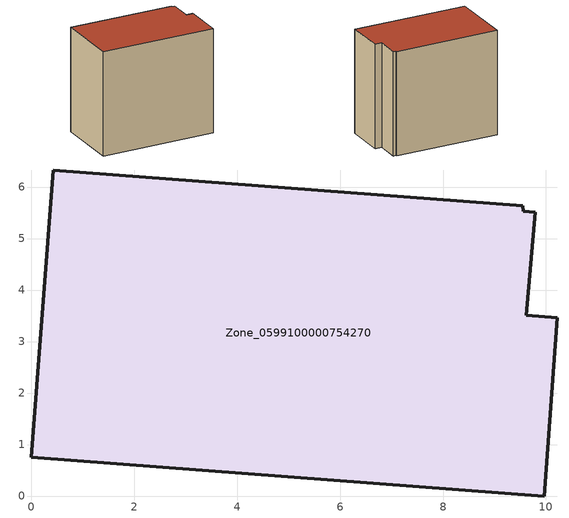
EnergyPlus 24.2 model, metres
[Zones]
Zone_0599100000754270
 floor ground (C_G): 9.56,5.53 9.79,5.51 9.62,3.51 10.22,3.46 9.97,0 0,0.75 0.43,6.33 9.55,5.63 z0
 wall outside (C_F): 9.55,5.63 0.43,6.33 0,0.75 9.97,0 10.22,3.46 9.62,3.51 9.79,5.51 9.56,5.53 9.55,5.63 z0:9.12
 roof outside (C_R): 9.79,5.51 9.56,5.53 9.55,5.63 0.43,6.33 0,0.75 9.97,0 10.22,3.46 9.62,3.51 z9.12
[BUILDING]
Pand.0599100000754270: North Axis=0; Terrain=City; Loads Convergence Tolerance Value=0.04; Temperature Convergence Tolerance Value=0.4; Solar Distribution=FullExterior; Maximum Number of Warmup Days=25; Minimum Number of Warmup Days=1
[Site:Location]
Rotterdam.The.Hague.AP_ZH_NLD Design_Conditions: Latitude=51.96; Longitude=4.45; Time Zone=1; Elevation=-4.5
[SITE:GROUNDTEMPERATURE:BUILDINGSURFACE]
18, 18, 18, 18, 18, 18, 18, 18, 18, 18, 18, 18
[MATERIAL] Thermal Absorptance=0.9; Solar Absorptance=0.7; Visible Absorptance=0.7
Name | Roughness | Thickness | Conductivity | Density | Specific Heat
G.TC.2006-2014 | MediumSmooth | 0.15 | 0.06 | 540 | 1210
F.TC.2006-2014 | Rough | 0.3 | 0.12 | 1920 | 840
R.TC.2006-2014 | MediumRough | 0.2 | 0.08 | 1500 | 1000
[CONSTRUCTION]
C_G: G.TC.2006-2014
C_F: F.TC.2006-2014
C_R: R.TC.2006-2014
[ZONE]
Zone_0599100000754270: Type=1; Multiplier=1; Ceiling Height=Autocalculate; Volume=Autocalculate; Floor Area=autocalculate; Part of Total Floor Area=Yes
[ZONEINFILTRATION:DESIGNFLOWRATE]
Infil_Zone_0599100000754270: Zone or ZoneList or Space or SpaceList=Zone_0599100000754270; Schedule=AlwaysOn; Design Flow Rate Calculation Method=Flow/Area; Flow Rate per Floor Area=0.0015; Constant Term Coefficient=1; Temperature Term Coefficient=0; Velocity Term Coefficient=0; Velocity Squared Term Coefficient=0
[HVACTEMPLATE:ZONE:IDEALLOADSAIRSYSTEM]
Zone_0599100000754270: Maximum Heating Supply Air Temperature=50; Minimum Cooling Supply Air Temperature=13; Maximum Heating Supply Air Humidity Ratio=0.0156; Minimum Cooling Supply Air Humidity Ratio=0.0077; Heating Limit=NoLimit; Cooling Limit=NoLimit; Dehumidification Control Type=ConstantSensibleHeatRatio; Cooling Sensible Heat Ratio=0.7; Dehumidification Setpoint=60; Humidification Control Type=None; Humidification Setpoint=30; Outdoor Air Method=None; Outdoor Air Flow Rate per Person=0.00944; Outdoor Air Flow Rate per Zone Floor Area=0; Outdoor Air Flow Rate per Zone=0; Demand Controlled Ventilation Type=None; Outdoor Air Economizer Type=NoEconomizer; Heat Recovery Type=None; Sensible Heat Recovery Effectiveness=0.7; Latent Heat Recovery Effectiveness=0.65
[ZONECONTROL:THERMOSTAT]
ThermostatControl_Zone_0599100000754270: Zone or ZoneList=Zone_0599100000754270; Control Type Schedule=DualSetpointControlType; Control 1=Thermostat_Zone_0599100000754270; Temperature Difference Between Cutout And Setpoint=0
[THERMOSTATSETPOINT:DUALSETPOINT]
Thermostat_Zone_0599100000754270: Heating Setpoint Temperature Schedule=HeatingSetpoint_Zone_0599100000754270; Cooling Setpoint Temperature Schedule=CoolingSetpoint_Zone_0599100000754270
[SCHEDULE:COMPACT]
HeatingSetpoint_Zone_0599100000754270: Through: 12/31, For: AllDays, Until: 24:00, 21
CoolingSetpoint_Zone_0599100000754270: Through: 12/31, For: AllDays, Until: 24:00, 24
DualSetpointControlType: Through: 12/31, For: AllDays, Until: 24:00, 4
AlwaysOn: Through: 12/31, For: AllDays, Until: 24:00, 1
